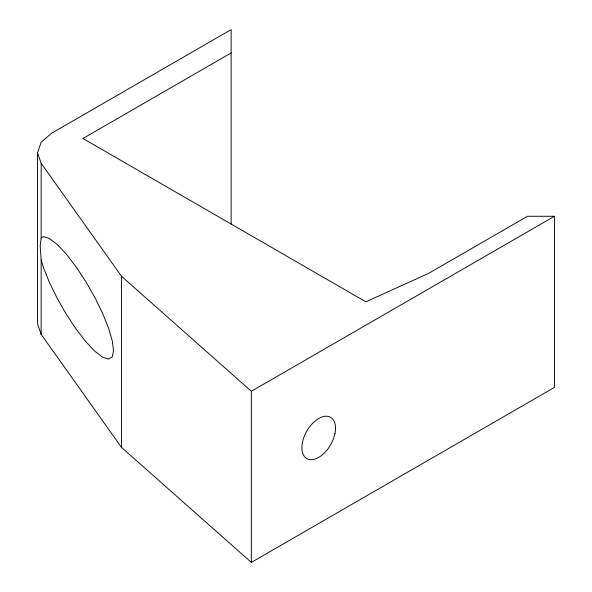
<?xml version="1.0" encoding="UTF-8"?>
<svg xmlns="http://www.w3.org/2000/svg" width="592" height="592" viewBox="0 0 592 592"><rect width="100%" height="100%" fill="white"/><g stroke="black" fill="none" stroke-linecap="round" stroke-linejoin="round"><path stroke-width="0.89" d="M231.139 52.932L82.939 138.491L365.856 301.831L428.726 273.312L527.524 216.272L554.467 216.272L554.467 387.39L251.341 562.4L121.567 447.456L41.159 334.406L37.533 323.883L37.533 152.766L41.159 142.243L51.482 133.318L231.139 29.6L231.139 224.057M37.533 152.766L41.159 163.288L41.159 237.925L40.189 246.043L41.159 259.777L41.159 334.406M41.159 237.925L43.475 236.548L49.439 238.495L57.217 244.481L66.274 254.109L75.991 266.711L85.714 281.437L94.772 297.273L102.549 313.153L108.514 327.983L112.265 340.763L113.546 350.612L112.265 356.865L108.514 359.1L102.549 357.154L94.772 351.16L85.714 341.54L75.991 328.937L66.274 314.211L57.217 298.368L49.439 282.495L43.475 267.658L41.159 259.777M251.341 562.4L251.341 391.282L554.467 216.272M41.159 163.288L121.567 276.338L251.341 391.282M121.567 276.338L121.567 447.456M334.968 433.588L333.289 439.249A23.813 13.749 -60 0 1 304.91 457.068A23.813 13.749 -60 0 1 315.78 420.49A23.813 13.749 -60 0 1 334.968 433.588"/></g></svg>
